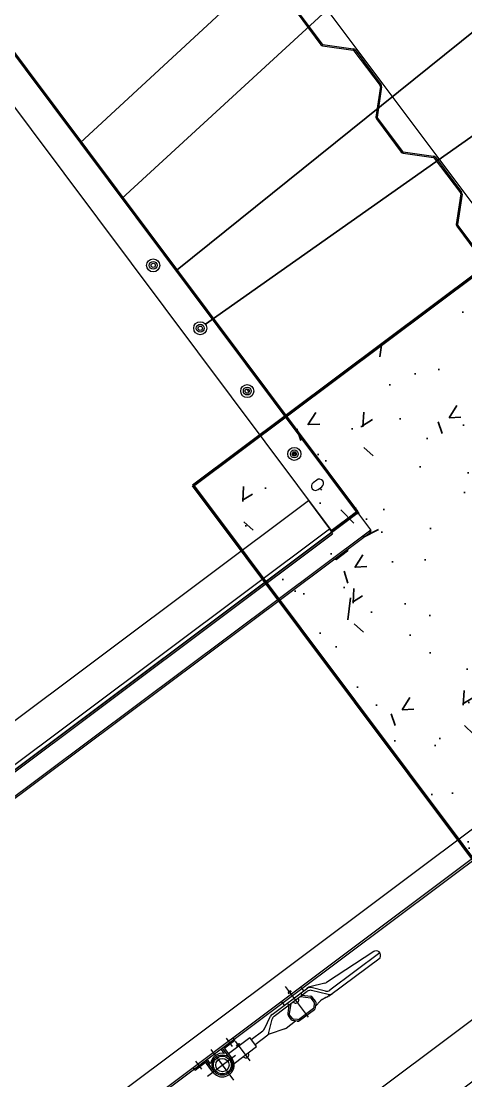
# Model space of a CAD drawing. Header units: metres. Extents: x 214070 to 217049, y 6350584 to 6351315.
# Drawn here: x 214353.994 to 214354.674, y 6351049.292 to 6351050.911 of the extents above; entities that cross this region are included whole.
import ezdxf
from ezdxf.lldxf.tags import DXFTag

# ---------------------------------------------------------------- set-up
doc = ezdxf.new("R2010")
doc.units = ezdxf.units.M
for name, color, linetype in [('230V AC', 5, '230V CABLE'), ('CAT 6 Cable', 3, 'CAT 6 CABLE'), ('GG31-E-PLN-001_DC Cable Route Layout Plan_RevA$0$Equipment', 7, 'Continuous')]:
    doc.layers.add(name, color=color, linetype=linetype)
for name, color, linetype, lineweight in [('GG31-E-PLN-001_DC Cable Route Layout Plan_RevA$0$0.25mm TEXT', 7, 'Continuous', 25), ('GG31-E-PLN-001_DC Cable Route Layout Plan_RevA$0$Concrete fill', 8, 'Continuous', 35), ('GG31-E-PLN-001_DC Cable Route Layout Plan_RevA$0$Footing', 7, 'Continuous', 70), ('OpticsFibre', 7, 'OPTICAL FIBRE CABLE', 25)]:
    doc.layers.add(name, color=color, linetype=linetype, lineweight=lineweight)
doc.styles.add('ISOCP', font='isocp.shx')
tags = doc.linetypes.add('230V CABLE', pattern='A,1,-0.5,["230V",ISOCP,S=0.3,R=0,X=-0.35,Y=-0.15],-0.7', length=2.2).pattern_tags.tags
tags[6] = DXFTag(74, 10)
tags = doc.linetypes.add('CAT 6 CABLE', pattern='A,1,-0.5,["CAT6",ISOCP,S=0.3,R=0,X=-0.35,Y=-0.15],-0.9', length=2.4).pattern_tags.tags
tags[6] = DXFTag(74, 10)
tags = doc.linetypes.add('OPTICAL FIBRE CABLE', pattern='A,1,-0.5,["OP",ISOCP,S=0.3,R=0,X=-0.35,Y=-0.15],-0.4', length=1.9).pattern_tags.tags
tags[6] = DXFTag(74, 10)

# ---------------------------------------------------------------- blocks, each defined once
blk = doc.blocks.new('GG31-E-PLN-001_DC Cable Route Layout Plan_RevA$0$HVSB-wanertown')
at = {"layer": 'GG31-E-PLN-001_DC Cable Route Layout Plan_RevA$0$Concrete fill'}
h = blk.add_hatch(dxfattribs=at)
h.set_pattern_fill('AR-CONC', color=256, scale=0.03)
h.set_pattern_definition([(49.99999999999999, (235569.9036301513, 6325982.66802757), (0.215178054780226, -0.01882564049477853), [0.0225, -0.2475]), (355, (235569.9036301513, 6325982.66802757), (-0.0416254000839, 0.2256576401100036), [0.018, -0.198]), (100.45144446, (235569.9215616556, 6325982.666458767), (0.1735526540181336, 0.2068319972905888), [0.01912205759999996, -0.2103426335999997]), (46.18420000000001, (235569.9036301513, 6325982.72802757), (0.3201723992014717, -0.04965578423792296), [0.03375, -0.37125]), (96.63563549, (235569.9303111748, 6325982.723889578), (0.2803985837022686, 0.2922355802323651), [0.0286831026, -0.3155141279999999]), (351.1841639899999, (235569.9036301513, 6325982.72802757), (0.2803985835164319, 0.2922355800809971), [0.027, -0.2970000003]), (21, (235569.9336301513, 6325982.71302757), (0.1790721156355385, -0.1207856671996017), [0.0225, -0.2475]), (326.0000000000001, (235569.9336301513, 6325982.71302757), (0.07299459957647451, 0.2175450135140559), [0.018, -0.198]), (71.45144474, (235569.9485528275, 6325982.702962098), (0.2520667130189913, 0.09675934584190615), [0.019122057, -0.2103426336]), (37.50000000000001, (235569.9036301513, 6325982.66802757), (0.003647956595187201, 0.09986815614939344), [0, -0.1956, 0, -0.201, 0, -0.19875]), (7.499999999999999, (235569.9036301513, 6325982.66802757), (0.07892086123264458, 0.1183235135647081), [0, -0.1146, 0, -0.1911, 0, -0.07575]), (327.5, (235569.8367301513, 6325982.66802757), (0.1601467308517227, -0.006766461520313927), [0, -0.075, 0, -0.234, 0, -0.3105]), (317.5, (235569.8067301513, 6325982.66802757), (0.1749558508027159, 0.03003149469969532), [0, -0.0975, 0, -0.1554, 0, -0.2205])])
h.paths.add_polyline_path([(235600.6501799489, 6326040.254947699), (235599.5501799489, 6326040.254947699), (235599.5501799489, 6326039.154947699), (235600.6501799489, 6326039.154947699)])
h.paths.add_polyline_path([(235599.8501799489, 6326039.954947699), (235600.3501799489, 6326039.954947699), (235600.3501799489, 6326039.454947699), (235599.8501799489, 6326039.454947699)], flags=0)
h.paths.add_polyline_path([(235600.3501799489, 6326039.954947699), (235599.8501799489, 6326039.954947699), (235599.8501799489, 6326039.454947699), (235600.3501799489, 6326039.454947699)], flags=16)
for p, q in [((235600.1501202834, 6326041.859733587, -6.260085190106653), (235600.1500879357, 6326039.539741671, -6.260085190106653)), ((235599.6778914264, 6326040.993592, -6.260085190106653), (235599.6778914264, 6326040.073592, -6.260085190106653)), ((235599.7256914264, 6326040.993592, -6.260085190106653), (235599.7256914264, 6326040.073592, -6.260085190106653)), ((235599.7278914264, 6326040.993891999, -6.260085190106653), (235599.7278914264, 6326040.073291999, -6.260085190106653)), ((235600.1102665194, 6326040.740724262, -6.260085190106653), (235600.1102665194, 6326040.677381095, -6.260085190106653)), ((235600.1122663744, 6326040.740724262, -6.260085190106653), (235600.1122663744, 6326040.677381095, -6.260085190106653)), ((235600.1122663744, 6326040.677381095, -6.260085190106653), (235600.1102665194, 6326040.677381095, -6.260085190106653)), ((235600.1114381083, 6326040.674552735, -6.260085190106653), (235600.1128524073, 6326040.675966915, -6.260085190106653)), ((235600.1114381083, 6326040.674552735, -6.260085190106653), (235600.1446808108, 6326040.641310032, -6.260085190106653)), ((235600.1128524073, 6326040.675966915, -6.260085190106653), (235600.1460946329, 6326040.642724331, -6.260085190106653)), ((235600.1460946329, 6326040.642724331, -6.260085190106653), (235600.1446808108, 6326040.641310032, -6.260085190106653)), ((235600.1452663668, 6326040.639895853, -6.260085190106653), (235600.1472662218, 6326040.639895853, -6.260085190106653)), ((235600.1452663668, 6326040.639895853, -6.260085190106653), (235600.1452663668, 6326040.57320958, -6.260085190106653)), ((235600.1472662218, 6326040.639895853, -6.260085190106653), (235600.1472662218, 6326040.57320958, -6.260085190106653)), ((235600.1446808108, 6326040.5717954, -6.260085190106653), (235600.1114381083, 6326040.538552698, -6.260085190106653)), ((235600.1460946329, 6326040.570381101, -6.260085190106653), (235600.1128524073, 6326040.537138518, -6.260085190106653)), ((235600.1446808108, 6326040.5717954, -6.260085190106653), (235600.1460946329, 6326040.570381101, -6.260085190106653)), ((235600.1472662218, 6326040.57320958, -6.260085190106653), (235600.1452663668, 6326040.57320958, -6.260085190106653)), ((235600.1102665194, 6326040.535724338, -6.260085190106653), (235600.1122663744, 6326040.535724338, -6.260085190106653)), ((235600.1102665194, 6326040.535724338, -6.260085190106653), (235600.1102665194, 6326040.472381111, -6.260085190106653)), ((235600.1128524073, 6326040.537138518, -6.260085190106653), (235600.1114381083, 6326040.538552698, -6.260085190106653)), ((235600.1122663744, 6326040.535724338, -6.260085190106653), (235600.1122663744, 6326040.472381111, -6.260085190106653)), ((235600.1122663744, 6326040.472381111, -6.260085190106653), (235600.1102665194, 6326040.472381111, -6.260085190106653)), ((235600.1114381083, 6326040.469552692, -6.260085190106653), (235600.1128524073, 6326040.470966931, -6.260085190106653)), ((235600.1114381083, 6326040.469552692, -6.260085190106653), (235600.1446808108, 6326040.436310049, -6.260085190106653)), ((235600.1128524073, 6326040.470966931, -6.260085190106653), (235600.1460946329, 6326040.437724289, -6.260085190106653)), ((235600.1460946329, 6326040.437724289, -6.260085190106653), (235600.1446808108, 6326040.436310049, -6.260085190106653)), ((235600.1452663668, 6326040.434895869, -6.260085190106653), (235600.1472662218, 6326040.434895869, -6.260085190106653)), ((235600.1452663668, 6326040.434895869, -6.260085190106653), (235600.1452663668, 6326040.368209537, -6.260085190106653)), ((235600.1472662218, 6326040.434895869, -6.260085190106653), (235600.1472662218, 6326040.368209537, -6.260085190106653)), ((235600.1446808108, 6326040.366795324, -6.260085190106653), (235600.1114381083, 6326040.333552741, -6.260085190106653)), ((235600.1446808108, 6326040.366795357, -6.260085190106653), (235600.1169381558, 6326040.339052753, -6.260085190106653)), ((235600.1446808108, 6326040.366795357, -6.260085190106653), (235600.1460946329, 6326040.365381118, -6.260085190106653)), ((235600.1472662218, 6326040.368209537, -6.260085190106653), (235600.1452663668, 6326040.368209537, -6.260085190106653)), ((235600.1460946329, 6326040.365381144, -6.260085190106653), (235600.1128524073, 6326040.332138442, -6.260085190106653)), ((235600.1460946329, 6326040.365381118, -6.260085190106653), (235600.1197665976, 6326040.339052753, -6.260085190106653)), ((235599.7038702844, 6326040.324191086, -6.260085190106653), (235599.7038702844, 6326040.317992913, -6.260085190106653)), ((235599.7058702844, 6326040.319792421, -6.260085190106653), (235599.7058702844, 6326040.322391578, -6.260085190106653)), ((235600.1102665194, 6326040.330724464, -6.260085190106653), (235600.1122663744, 6326040.330724464, -6.260085190106653)), ((235600.1102665194, 6326040.330724464, -6.260085190106653), (235600.1102665194, 6326040.267381296, -6.260085190106653)), ((235600.1128524073, 6326040.332138644, -6.260085190106653), (235600.1114381083, 6326040.333552943, -6.260085190106653)), ((235600.1122663744, 6326040.330724464, -6.260085190106653), (235600.1122663744, 6326040.267381296, -6.260085190106653)), ((235599.700363873, 6326040.20313503, -6.260085190106653), (235599.700363873, 6326040.199048969, -6.260085190106653)), ((235599.7013638731, 6326040.203960637, -6.260085190106653), (235599.7013638731, 6326040.198223362, -6.260085190106653)), ((235599.7038702844, 6326040.204191086, -6.260085190106653), (235599.7038702844, 6326040.197992912, -6.260085190106653)), ((235599.7058702844, 6326040.19979242, -6.260085190106653), (235599.7058702844, 6326040.202391578, -6.260085190106653)), ((235599.7063914264, 6326040.148591999, -6.260085190106653), (235599.6993914264, 6326040.148591999, -6.260085190106653)), ((235598.9783914264, 6326040.131091999, -6.260085190106653), (235599.6773914264, 6326040.131091999, -6.260085190106653)), ((235599.6773914264, 6326040.131091999, -6.260085190106653), (235599.6773914264, 6326040.077091999, -6.260085190106653)), ((235599.6993914264, 6326040.135592, -6.260085190106653), (235599.7063914264, 6326040.135592, -6.260085190106653)), ((235599.7028914264, 6326040.135592, -6.260085190106653), (235599.7028914264, 6326040.131987722, -6.260085190106653)), ((235598.9783914264, 6326040.077091999, -6.260085190106653), (235599.6773914264, 6326040.077091999, -6.260085190106653)), ((235599.6773914264, 6326040.077191999, -6.260085190106653), (235599.6776414264, 6326040.077191999, -6.260085190106653)), ((235599.6773914264, 6326040.071091999, -6.260085190106653), (235599.6773914264, 6326040.077091999, -6.260085190106653)), ((235599.6778914264, 6326040.077191999, -6.260085190106653), (235599.6776414264, 6326040.077191999, -6.260085190106653)), ((235599.6776414264, 6326040.073319016, -6.260085190106653), (235599.6776414264, 6326040.077191999, -6.260085190106653)), ((235599.6776414264, 6326040.075191999, -6.260085190106653), (235599.6778914264, 6326040.075191999, -6.260085190106653)), ((235598.9783914264, 6326040.071091999, -6.260085190106653), (235599.6773914264, 6326040.071091999, -6.260085190106653)), ((235598.9793914264, 6326040.070771188, -6.260085190106653), (235599.6763914264, 6326040.070771188, -6.260085190106653)), ((235598.9793914264, 6326040.068271187, -6.260085190106653), (235599.6763914264, 6326040.068271187, -6.260085190106653)), ((235599.6763914264, 6326040.071091999, -6.260085190106653), (235599.6763914264, 6326040.070771188, -6.260085190106653)), ((235599.6763914264, 6326040.070771188, -6.260085190106653), (235599.6763914264, 6326040.068271187, -6.260085190106653)), ((235599.6763914264, 6326040.070771188, -6.260085190106653), (235599.7248914264, 6326040.070771188, -6.260085190106653)), ((235599.6773914264, 6326040.073191999, -6.260085190106653), (235599.6776414264, 6326040.073191999, -6.260085190106653)), ((235599.6778914264, 6326040.071271188, -6.260085190106653), (235599.6773914264, 6326040.071271188, -6.260085190106653)), ((235599.6776414264, 6326040.073319016, -6.260085190106653), (235599.6776414264, 6326040.073191999, -6.260085190106653)), ((235599.6776414264, 6326040.073191999, -6.260085190106653), (235599.7243914264, 6326040.073191999, -6.260085190106653)), ((235599.6778914264, 6326040.073592, -6.260085190106653), (235599.7256914264, 6326040.073592, -6.260085190106653)), ((235599.6778914264, 6326040.071091999, -6.260085190106653), (235599.6778914264, 6326040.073092, -6.260085190106653)), ((235599.7256914264, 6326040.073092, -6.260085190106653), (235599.6778914264, 6326040.073092, -6.260085190106653)), ((235599.7256914264, 6326040.071091999, -6.260085190106653), (235599.6778914264, 6326040.071091999, -6.260085190106653)), ((235599.6788914264, 6326040.073191999, -6.260085190106653), (235599.6788914264, 6326040.073092, -6.260085190106653)), ((235599.6898914264, 6326040.070892, -6.260085190106653), (235599.6790655177, 6326040.070892, -6.260085190106653)), ((235599.6898914264, 6326040.071091999, -6.260085190106653), (235599.6898914264, 6326040.070771188, -6.260085190106653)), ((235599.6928914264, 6326040.071091999, -6.260085190106653), (235599.6928914264, 6326040.070771188, -6.260085190106653)), ((235599.6953914264, 6326040.070892, -6.260085190106653), (235599.6928914264, 6326040.070892, -6.260085190106653)), ((235599.6953914264, 6326040.071091999, -6.260085190106653), (235599.6953914264, 6326040.070892, -6.260085190106653)), ((235599.6953914264, 6326040.070771188, -6.260085190106653), (235599.6953914264, 6326040.070892, -6.260085190106653)), ((235599.6983039354, 6326040.071002033, -6.260085190106653), (235599.6982609543, 6326040.071091999, -6.260085190106653)), ((235599.6984273248, 6326040.070771188, -6.260085190106653), (235599.6983039354, 6326040.071002033, -6.260085190106653)), ((235599.7026414264, 6326040.070771188, -6.260085190106653), (235599.7026414264, 6326040.071091999, -6.260085190106653)), ((235599.7183914265, 6326040.073191999, -6.260085190106653), (235599.7183914265, 6326040.073092, -6.260085190106653)), ((235599.7218914264, 6326040.073092, -6.260085190106653), (235599.7218914264, 6326040.073191999, -6.260085190106653)), ((235599.7231914264, 6326040.073191999, -6.260085190106653), (235599.7231914264, 6326040.073092, -6.260085190106653)), ((235599.7243914264, 6326040.073592, -6.260085190106653), (235599.7243914264, 6326040.073191999, -6.260085190106653)), ((235599.7256914264, 6326040.073291999, -6.260085190106653), (235599.7243914264, 6326040.073291999, -6.260085190106653)), ((235599.7248914264, 6326040.070771188, -6.260085190106653), (235599.7268914264, 6326040.068771187, -6.260085190106653)), ((235599.7253914264, 6326040.073291999, -6.260085190106653), (235599.7253914264, 6326040.073092, -6.260085190106653)), ((235599.7253914264, 6326040.070562475, -6.260085190106653), (235599.7253914264, 6326040.071091999, -6.260085190106653)), ((235599.7256914264, 6326040.073291999, -6.260085190106653), (235599.7256914264, 6326040.073592, -6.260085190106653)), ((235599.7258914264, 6326040.073291999, -6.260085190106653), (235599.7256914264, 6326040.073092, -6.260085190106653)), ((235599.7256914264, 6326040.073092, -6.260085190106653), (235599.7256914264, 6326040.073291999, -6.260085190106653)), ((235599.7256914264, 6326040.073092, -6.260085190106653), (235599.7256914264, 6326040.071091999, -6.260085190106653)), ((235599.7256914264, 6326040.071091999, -6.260085190106653), (235599.7256914264, 6326040.070406603, -6.260085190106653)), ((235599.7258914264, 6326040.073291999, -6.260085190106653), (235599.7258762023, 6326040.073367, -6.260085190106653)), ((235599.7258914264, 6326040.073291999, -6.260085190106653), (235599.7278914264, 6326040.073291999, -6.260085190106653)), ((235599.7258914264, 6326040.071101109, -6.260085190106653), (235599.7258914264, 6326040.070271187, -6.260085190106653)), ((235599.7268914264, 6326040.070271187, -6.260085190106653), (235599.7258914264, 6326040.070271187, -6.260085190106653)), ((235599.7268914264, 6326040.070271187, -6.260085190106653), (235599.7268914264, 6326040.068771187, -6.260085190106653)), ((235599.7268914264, 6326040.070091999, -6.260085190106653), (235599.7278914264, 6326040.070091999, -6.260085190106653)), ((235599.7268914264, 6326040.038271187, -6.260085190106653), (235599.7268914264, 6326040.068771187, -6.260085190106653)), ((235599.7278914264, 6326040.072091999, -6.260085190106653), (235599.7275353353, 6326040.072091999, -6.260085190106653)), ((235599.7278914264, 6326040.073291999, -6.260085190106653), (235599.7278914264, 6326040.072091999, -6.260085190106653)), ((235599.7278914264, 6326040.070091999, -6.260085190106653), (235599.7278914264, 6326040.072091999, -6.260085190106653)), ((235598.9313914264, 6326040.038271187, -6.260085190106653), (235599.7243914264, 6326040.038271187, -6.260085190106653)), ((235598.9313914264, 6326040.035771187, -6.260085190106653), (235599.7243914264, 6326040.035771187, -6.260085190106653)), ((235599.6568914264, 6326040.033092, -6.260085190106653), (235599.6546587697, 6326040.035771187, -6.260085190106653)), ((235599.6788914264, 6326040.033092, -6.260085190106653), (235599.6568914264, 6326040.033092, -6.260085190106653)), ((235599.681124083, 6326040.035771187, -6.260085190106653), (235599.6788914264, 6326040.033092, -6.260085190106653)), ((235599.7243914264, 6326040.038271187, -6.260085190106653), (235599.7268914264, 6326040.038271187, -6.260085190106653)), ((235599.7243914264, 6326040.035771187, -6.260085190106653), (235599.7243914264, 6326040.038271187, -6.260085190106653)), ((235599.6174611058, 6326039.578699835, -6.253713455313188), (235598.4444611058, 6326039.578699835, -6.337767984163921)), ((235599.2041701768, 6326039.498918194, -6.347478333421085), (235599.2041701768, 6326039.557137592, -6.347478333421085)), ((235600.1500879357, 6326039.539741671, -6.260085190106653), (235596.5100933683, 6326039.540165333, -6.260085190106653)), ((235599.6174611058, 6326039.542699835, -6.253713455313188), (235598.4444611058, 6326039.542699835, -6.337767984163921)), ((235599.0169701767, 6326039.537899835, -6.347478333421085), (235599.0169701767, 6326039.542699835, -6.347478333421085)), ((235599.0257701768, 6326039.548529533, -6.347478333421085), (235599.0257701768, 6326039.533249573, -6.347478333421085)), ((235599.0393701768, 6326039.519099835, -6.347478333421085), (235599.0393701768, 6326039.540299835, -6.347478333421085)), ((235599.0417701768, 6326039.531337482, -6.347478333421085), (235599.0417701768, 6326039.540299835, -6.347478333421085)), ((235599.0549701767, 6326039.548529533, -6.347478333421085), (235599.0549701767, 6326039.490386317, -6.347478333421085)), ((235599.0681701768, 6326039.531337482, -6.347478333421085), (235599.0681701768, 6326039.540299835, -6.347478333421085)), ((235599.0705701768, 6326039.519099835, -6.347478333421085), (235599.0705701768, 6326039.540299835, -6.347478333421085)), ((235599.0841701768, 6326039.548529533, -6.347478333421085), (235599.0841701768, 6326039.532841351, -6.347478333421085)), ((235599.0929701767, 6326039.537899835, -6.347478333421085), (235599.0929701767, 6326039.542699835, -6.347478333421085)), ((235599.1857701768, 6326039.535499835, -6.347478333421085), (235599.1857701768, 6326039.542699835, -6.347478333421085)), ((235599.2017701768, 6326039.545099835, -6.347478333421085), (235599.2017701768, 6326039.547499835, -6.347478333421085)), ((235599.2065701768, 6326039.547499835, -6.347478333421085), (235599.2017701768, 6326039.547499835, -6.347478333421085)), ((235599.2065701768, 6326039.545099835, -6.347478333421085), (235599.2065701768, 6326039.547499835, -6.347478333421085)), ((235599.2225701768, 6326039.535499835, -6.347478333421085), (235599.2225701768, 6326039.542699835, -6.347478333421085)), ((235599.0169701767, 6326039.537899835, -6.347478333421085), (235599.0369701768, 6326039.537899835, -6.347478333421085)), ((235599.0369701768, 6326039.519099835, -6.347478333421085), (235599.0369701768, 6326039.537899835, -6.347478333421085)), ((235599.0729701768, 6326039.519099835, -6.347478333421085), (235599.0729701768, 6326039.537899835, -6.347478333421085)), ((235599.0729701768, 6326039.537899835, -6.347478333421085), (235599.0929701767, 6326039.537899835, -6.347478333421085)), ((235599.0729701768, 6326039.527899835, -6.347478333421085), (235599.1137701768, 6326039.527899835, -6.347478333421085)), ((235599.0905701767, 6326039.530299835, -6.347478333421085), (235599.0953701768, 6326039.530299835, -6.347478333421085)), ((235599.0905701767, 6326039.527899835, -6.347478333421085), (235599.0905701767, 6326039.530299835, -6.347478333421085)), ((235599.0929701767, 6326039.498918194, -6.347478333421085), (235599.0929701767, 6326039.536064044, -6.347478333421085)), ((235599.0953701768, 6326039.527899835, -6.347478333421085), (235599.0953701768, 6326039.530299835, -6.347478333421085)), ((235599.1137701768, 6326039.510299835, -6.347478333421085), (235599.1137701768, 6326039.527899835, -6.347478333421085)), ((235599.1394365777, 6326039.524774848, -6.347478333421085), (235599.1587280032, 6326039.534624822, -6.347478333421085)), ((235599.141801103, 6326039.516136435, -6.347478333421085), (235599.1581475924, 6326039.529663236, -6.347478333421085)), ((235599.1623659371, 6326039.535499835, -6.347478333421085), (235599.2304315511, 6326039.535499835, -6.347478333421085)), ((235599.1632478369, 6326039.531499835, -6.347478333421085), (235599.2264470054, 6326039.531499835, -6.347478333421085)), ((235599.1913701768, 6326039.531499835, -6.347478333421085), (235599.1823760642, 6326039.522505722, -6.347478333421085)), ((235599.1947642893, 6326039.531499835, -6.347478333421085), (235599.1840731205, 6326039.520808666, -6.347478333421085)), ((235599.1913701768, 6326039.531499835, -6.347478333421085), (235599.1913701768, 6326039.535499835, -6.347478333421085)), ((235599.2135760642, 6326039.531499835, -6.347478333421085), (235599.224267233, 6326039.520808666, -6.347478333421085)), ((235599.2169701768, 6326039.531499835, -6.347478333421085), (235599.2169701768, 6326039.535499835, -6.347478333421085)), ((235599.2169701768, 6326039.531499835, -6.347478333421085), (235599.2259642893, 6326039.522505722, -6.347478333421085)), ((235599.2490643085, 6326039.508788578, -6.347478333421085), (235599.2326012765, 6326039.528611092, -6.347478333421085)), ((235599.2554809355, 6326039.52543048, -6.347478333421085), (235599.2335935775, 6326039.534848412, -6.347478333421085)), ((235599.2489232313, 6326039.515219134, -6.347478333421085), (235599.2344788299, 6326039.532611092, -6.347478333421085)), ((235599.3444763467, 6326039.519475304, -6.347478333421085), (235599.2581509786, 6326039.5247942, -6.347478333421085)), ((235599.0265858717, 6326039.519099835, -6.347478333421085), (235599.080227702, 6326039.519099835, -6.347478333421085)), ((235599.0706724059, 6326039.510299835, -6.347478333421085), (235599.1137701768, 6326039.510299835, -6.347478333421085)), ((235599.1137701768, 6326039.523899835, -6.347478333421085), (235599.1357986437, 6326039.523899835, -6.347478333421085)), ((235599.1137701768, 6326039.514299835, -6.347478333421085), (235599.1383225038, 6326039.514299835, -6.347478333421085)), ((235599.164406846, 6326039.506286622, -6.347478333421085), (235599.1407799394, 6326039.513913047, -6.347478333421085)), ((235599.1809701768, 6326039.511935163, -6.347478333421085), (235599.1809701768, 6326039.51911161, -6.347478333421085)), ((235599.1868113924, 6326039.504105723, -6.347478333421085), (235599.1823760642, 6326039.50854105, -6.347478333421085)), ((235599.1833701768, 6326039.511935163, -6.347478333421085), (235599.1833701768, 6326039.51911161, -6.347478333421085)), ((235599.1885084487, 6326039.505802779, -6.347478333421085), (235599.1840731205, 6326039.510238107, -6.347478333421085)), ((235599.2200519432, 6326039.505802779, -6.347478333421085), (235599.224267233, 6326039.510018068, -6.347478333421085)), ((235599.2217489995, 6326039.504105723, -6.347478333421085), (235599.2259642893, 6326039.508321012, -6.347478333421085)), ((235599.2249701768, 6326039.511715125, -6.347478333421085), (235599.2249701768, 6326039.51911161, -6.347478333421085)), ((235599.2273701768, 6326039.511715125, -6.347478333421085), (235599.2273701768, 6326039.51911161, -6.347478333421085)), ((235599.3505701768, 6326039.512330391, -6.347478333421085), (235599.2550775024, 6326039.512330391, -6.347478333421085)), ((235599.1668642816, 6326039.505899835, -6.347478333421085), (235599.1850172799, 6326039.505899835, -6.347478333421085)), ((235599.190205505, 6326039.505099835, -6.347478333421085), (235599.2183548869, 6326039.505099835, -6.347478333421085)), ((235599.190205505, 6326039.502699835, -6.347478333421085), (235599.2183549037, 6326039.502699835, -6.347478333421085)), ((235599.2329718129, 6326039.507596714, -6.347478333421085), (235599.223543112, 6326039.505899835, -6.347478333421085)), ((235599.2489869947, 6326039.50596155, -6.347478333421085), (235599.2353805884, 6326039.507661491, -6.347478333421085)), ((235599.2499787783, 6326039.505899835, -6.347478333421085), (235599.3462810864, 6326039.505899835, -6.347478333421085))]:
    blk.add_line(p, q)
for centre, radius in [((235599.7028914264, 6326040.561092, -6.260085190106653), 0.009999999999999998), ((235599.7028914264, 6326040.561092, -6.260085190106653), 0.005999999999999089), ((235599.7028914264, 6326040.561092, -6.260085190106653), 0.003249999999999999), ((235599.7028914264, 6326040.441091999, -6.260085190106653), 0.009999999999999998), ((235599.7028914264, 6326040.441091999, -6.260085190106653), 0.005999999999999999), ((235599.7028914264, 6326040.441091999, -6.260085190106653), 0.003250000000000909), ((235599.7028914264, 6326040.321091999, -6.260085190106653), 0.009999999999999998), ((235599.7028914264, 6326040.321091999, -6.260085190106653), 0.005999999999999999), ((235599.7028914264, 6326040.321091999, -6.260085190106653), 0.003250000000000909), ((235599.7028914264, 6326040.201091999, -6.260085190106653), 0.009999999999999998), ((235599.7028914264, 6326040.201091999, -6.260085190106653), 0.006000000000000909), ((235599.7028914264, 6326040.201091999, -6.260085190106653), 0.003250000000000909), ((235599.0549701767, 6326039.519099835, -6.347478333421085), 0.0156), ((235599.0549701767, 6326039.519099835, -6.347478333421085), 0.0136), ((235599.0549701767, 6326039.519099835, -6.347478333421085), 0.01016)]:
    blk.add_circle(centre, radius)
for centre, radius, start, end in [((235600.1142663859, 6326040.677381136, -6.260085190106653), 0.004000000000000395, 180, 224.999995283522), ((235600.1142663859, 6326040.677381136, -6.260085190106653), 0.002000000000000668, 180, 224.999995283522), ((235600.1432663859, 6326040.639895855, -6.260085190106653), 0.003999999999999915, 0, 44.99999528352199), ((235600.1432663859, 6326040.639895855, -6.260085190106653), 0.002000000000000668, 0, 44.99999528352199), ((235600.1432663859, 6326040.573209564, -6.260085190106653), 0.002000000000000668, 315.000004716478, 0), ((235600.1432663859, 6326040.573209564, -6.260085190106653), 0.003999999999999915, 315.000004716478, 0), ((235600.1142663859, 6326040.535724282, -6.260085190106653), 0.004000000000001399, 135.000004716478, 180), ((235600.1142663859, 6326040.535724282, -6.260085190106653), 0.002000000000000668, 135.000004716478, 180), ((235600.1142663859, 6326040.472381136, -6.260085190106653), 0.004000000000000395, 180, 224.999995283522), ((235600.1142663859, 6326040.472381136, -6.260085190106653), 0.002000000000000668, 180, 224.999995283522), ((235600.1432663859, 6326040.434895855, -6.260085190106653), 0.002000000000000668, 0, 44.99999528352199), ((235600.1432663859, 6326040.434895855, -6.260085190106653), 0.003999999999999915, 0, 44.99999528352199), ((235600.1432663859, 6326040.368209564, -6.260085190106653), 0.002000000000000668, 315.000004716478, 0), ((235600.1432663859, 6326040.368209564, -6.260085190106653), 0.003999999999999204, 315.000004716478, 0), ((235600.1142663859, 6326040.330724483, -6.260085190106653), 0.004000000000000395, 135.000004716478, 180), ((235600.1142663859, 6326040.330724483, -6.260085190106653), 0.002000000000000668, 135.000004716478, 180), ((235599.6993914264, 6326040.142091999, -6.260085190106653), 0.006500000000000001, 90, 270), ((235599.7063914264, 6326040.142091999, -6.260085190106653), 0.006500000000000001, 270, 90), ((235599.6793914264, 6326040.071271188, -6.260085190106653), 0.002499999999995495, 184.110228942238, 191.5369398529645), ((235599.6793914264, 6326040.071271188, -6.260085190106653), 0.0005, 201.0004791435417, 270), ((235599.6900914264, 6326040.073291999, -6.260085190106653), 0.002199999999999439, 182.6052274932493, 185.2159143133676), ((235599.6900914264, 6326040.073291999, -6.260085190106653), 0.0002000000000007276, 210.0000043118319, 270), ((235599.7018914264, 6326040.072771187, -6.260085190106653), 0.002, 237.0972657227307, 270), ((235599.7243914264, 6326040.068271187, -6.260085190106653), 0.002500000000000289, 13.05195656151973, 76.94805365759554), ((235599.7243914264, 6326040.038271187, -6.260085190106653), 0.0005, 270, 0), ((235599.7243914264, 6326040.038271187, -6.260085190106653), 0.0025, 270, 0), ((235599.0549701767, 6326039.519099835, -6.347478333421085), 0.018, 42.83342592146137, 137.1665740785386), ((235599.1357986437, 6326039.531899835, -6.347478333421085), 0.008, 270, 297.048307066187), ((235599.1632478369, 6326039.523499835, -6.347478333421085), 0.008, 90, 129.6079117511173), ((235599.1623659371, 6326039.527499835, -6.347478333421085), 0.008, 90, 117.048307066187), ((235599.2041701768, 6326039.531499835, -6.347478333421085), 0.0048, 180, 0), ((235599.2264470054, 6326039.523499835, -6.347478333421085), 0.008, 39.71036214683572, 90), ((235599.2283245588, 6326039.527499835, -6.347478333421085), 0.008, 39.71036214683572, 90), ((235599.2304315511, 6326039.527499835, -6.347478333421085), 0.008, 66.71821979401112, 90), ((235599.2586429618, 6326039.532779058, -6.347478333421085), 0.008, 246.7182197940111, 266.4742031575892), ((235599.0549701767, 6326039.519099835, -6.347478333421085), 0.018, 180, 0), ((235599.0549701767, 6326039.519099835, -6.347478333421085), 0.018, 180, 0), ((235599.0929701767, 6326039.510299835, -6.347478333421085), 0.0048, 180, 0), ((235599.1367008585, 6326039.522299835, -6.347478333421085), 0.008, 270, 309.6079117511173), ((235599.1383225038, 6326039.506299835, -6.347478333421085), 0.008, 72.11066405593064, 90), ((235599.1857701768, 6326039.51911161, -6.347478333421085), 0.0048, 135.000004716478, 180), ((235599.1857701768, 6326039.511935163, -6.347478333421085), 0.0048, 180, 224.999995283522), ((235599.1857701768, 6326039.51911161, -6.347478333421085), 0.0024, 135.000004716478, 180), ((235599.1857701768, 6326039.511935163, -6.347478333421085), 0.0024, 180, 224.999995283522), ((235599.2225701768, 6326039.51911161, -6.347478333421085), 0.0024, 0, 44.99999528352199), ((235599.2225701768, 6326039.511715125, -6.347478333421085), 0.0024, 315.000004716478, 0), ((235599.2225701768, 6326039.51911161, -6.347478333421085), 0.0048, 0, 44.99999528352199), ((235599.2225701768, 6326039.511715125, -6.347478333421085), 0.0048, 315.000004716478, 0), ((235599.2349228325, 6326039.473152491, -6.347478333421085), 0.03466823592459985, 70.83763033946818, 91.24220178698076), ((235599.2550775024, 6326039.520330392, -6.347478333421085), 0.008, 219.7103621468357, 270), ((235599.2552185796, 6326039.513899835, -6.347478333421085), 0.008, 219.7103621468357, 270), ((235599.3434532828, 6326039.5124316, -6.347478333421085), 0.007117613548251576, 293.4092927050287, 91.21255457311948), ((235599.1668642816, 6326039.513899835, -6.347478333421085), 0.008, 252.1106640559306, 270), ((235599.190205505, 6326039.507499835, -6.347478333421085), 0.0048, 224.999995283522, 270), ((235599.190205505, 6326039.507499835, -6.347478333421085), 0.0024, 224.999995283522, 270), ((235599.2183548869, 6326039.507499835, -6.347478333421085), 0.0024, 270, 315.000004716478), ((235599.2183548869, 6326039.507499835, -6.347478333421085), 0.0048, 270, 315.000004716478), ((235599.2343888047, 6326039.499723206, -6.347478333421085), 0.008, 82.87855438389208, 100.2022888488974), ((235599.2349228325, 6326039.488752026, -6.347478333421085), 0.02058021820676017, 56.43073830990199, 59.01149402501562), ((235599.2499787783, 6326039.513899835, -6.347478333421085), 0.008, 262.878554383892, 270), ((235599.2499787783, 6326039.513899835, -6.347478333421085), 0.008, 262.878554383892, 270)]:
    blk.add_arc(centre, radius, start, end)
for points in [[(235599.7256914264, 6326040.073592, -6.260085190106653), (235599.7259797079, 6326040.073566999, -6.260085190106653), (235599.7265562709, 6326040.073516999, -6.260085190106653), (235599.7272834698, 6326040.073441999, -6.260085190106653), (235599.727792218, 6326040.073367, -6.260085190106653), (235599.7278583569, 6326040.073317, -6.260085190106653), (235599.7278914264, 6326040.073291999, -6.260085190106653)], [(235599.7256914264, 6326040.073592, -6.260085190106653), (235599.7257176338, 6326040.073566999, -6.260085190106653), (235599.7257700486, 6326040.073516999, -6.260085190106653), (235599.7258361576, 6326040.073441999, -6.260085190106653), (235599.7258824075, 6326040.073367, -6.260085190106653), (235599.7258884201, 6326040.073317, -6.260085190106653), (235599.7258914264, 6326040.073291999, -6.260085190106653)], [(235599.7278914264, 6326040.073291999, -6.260085190106653), (235599.7278583569, 6326040.073003718, -6.260085190106653), (235599.727792218, 6326040.072427155, -6.260085190106653), (235599.7272834698, 6326040.071699956, -6.260085190106653), (235599.7265562709, 6326040.071191208, -6.260085190106653), (235599.7259797079, 6326040.071125069, -6.260085190106653), (235599.7256914264, 6326040.071091999, -6.260085190106653)]]:
    blk.add_open_spline(points, degree=3)
at = {"layer": 'GG31-E-PLN-001_DC Cable Route Layout Plan_RevA$0$Equipment', "elevation": -6.260085190106653}
blk.add_lwpolyline([(235600.1053018162, 6326039.270068893), (235600.1053018162, 6326039.345389889), (235596.5550580816, 6326039.345389889), (235596.5550580816, 6326039.270068893), (235596.5550580816, 6326039.270068893)], close=True, dxfattribs=at)
at = {"layer": 'GG31-E-PLN-001_DC Cable Route Layout Plan_RevA$0$Footing', "elevation": -6.260085190106653}
blk.add_lwpolyline([(235599.5501799489, 6326040.254947699), (235600.6501799489, 6326040.254947699), (235600.6501799489, 6326039.154947699), (235599.5501799489, 6326039.154947699)], close=True, dxfattribs=at)
blk = doc.blocks.new('GG31-E-PLN-001_DC Cable Route Layout Plan_RevA')
at = {"layer": 'GG31-E-PLN-001_DC Cable Route Layout Plan_RevA$0$0.25mm TEXT', "rotation": 36.81682220265147}
blk.add_blockref('GG31-E-PLN-001_DC Cable Route Layout Plan_RevA$0$HVSB-wanertown', (3831365.58872416, 1116473.54348883, 6.260085190106653), dxfattribs=at)

msp = doc.modelspace()

# ---------------------------------------------------------------- block references
msp.add_blockref('GG31-E-PLN-001_DC Cable Route Layout Plan_RevA', (-14687.37069500599, 29045.50982125732))

# ---------------------------------------------------------------- next in the draw order: linework, layer by layer
at = {"layer": '230V AC', "lineweight": 35, "ltscale": 7, "flags": 128}
msp.add_lwpolyline([(214354.2755881668, 6351050.448368483), (214355.5134942462, 6351051.321061645), (214357.465948807, 6351050.347426829)], dxfattribs=at)
at = {"layer": 'CAT 6 Cable', "lineweight": 35, "ltscale": 7, "flags": 128}
for points in [[(214354.147757988, 6351050.640506886), (214355.4640603987, 6351051.850163075), (214357.465948807, 6351050.347426829)], [(214357.465948807, 6351050.347426829), (214355.533917764, 6351051.57855719), (214354.2323673649, 6351050.531147603)]]:
    msp.add_lwpolyline(points, dxfattribs=at)
at = {"layer": 'OpticsFibre', "lineweight": 35, "ltscale": 7, "flags": 128}
msp.add_lwpolyline([(214354.0841562563, 6351050.725473057), (214355.4825018641, 6351052.01967595), (214359.4653030346, 6351050.222201691), (214365.2706002923, 6351047.070980016), (214374.9725210058, 6351035.221144584), (214373.369659077, 6351033.544347402)], dxfattribs=at)

doc.saveas('drawing.dxf')
